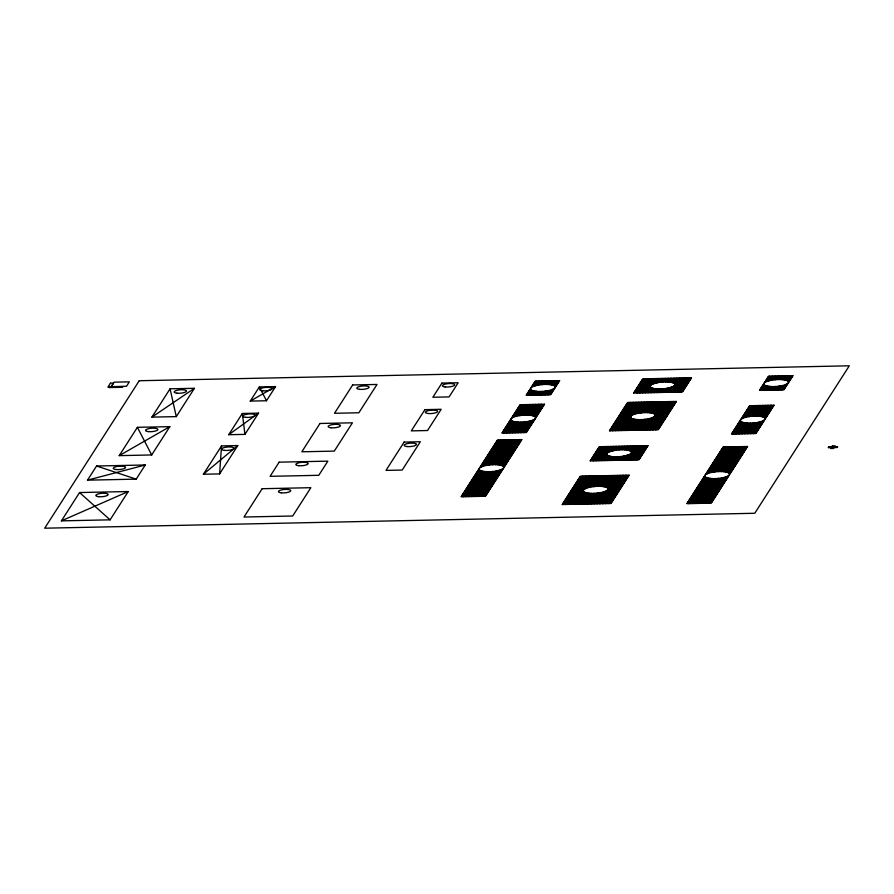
<?xml version="1.0" encoding="UTF-8"?>
<svg xmlns="http://www.w3.org/2000/svg" width="894" height="894" viewBox="0 0 894 894"><rect width="100%" height="100%" fill="white"/><g stroke="black" fill="none" stroke-linecap="round" stroke-linejoin="round"><path stroke-width="1.34" d="M219.611 473.898L221.533 445.916L237.759 445.581L219.611 473.898L203.385 474.233L221.533 445.916M111.292 386.588L114.13 382.163L129.339 381.85L126.501 386.275L109.694 386.689L109.124 387.583L122.444 387.303L123.003 386.409M61.407 520.867L79.555 492.549L128.255 491.532L110.096 519.839L61.407 520.867L128.255 491.532M87.5 480.167L96.574 466.009L145.264 464.981L136.19 479.139L87.5 480.167L145.264 464.981M119.237 455.638L137.385 427.321L169.838 426.639L151.689 454.957L119.237 455.638L169.838 426.639M151.924 417.118L170.072 388.812L194.423 388.298L176.274 416.615L151.924 417.118L194.423 388.298M228.719 434.707L242.33 413.475L258.556 413.14L244.945 434.372L228.719 434.707L258.556 413.14M250.264 401.093L259.338 386.934L275.575 386.588L266.49 400.747L250.264 401.093L275.575 386.588M521.783 439.613L485.487 496.237L461.148 496.751L497.444 440.116L521.783 439.613L492.907 447.201M544.48 404.211L526.32 432.528L501.981 433.042L520.129 404.725L544.48 404.211L515.592 411.81M559.599 380.62L550.525 394.779L526.175 395.293L535.249 381.135L559.599 380.62L545.161 384.42M590.219 460.868L599.293 446.709L647.982 445.681L638.908 459.84L590.219 460.868L608.892 455.962M633.701 393.025L642.775 378.866L691.475 377.849L682.39 392.008L633.701 393.025L652.374 388.119M629.085 475.183L610.937 503.49L562.237 504.518L580.396 476.2L629.085 475.183L571.322 490.359M676.345 401.44L658.196 429.757L609.507 430.785L627.655 402.468L676.345 401.44L618.581 416.626M747.54 446.497L711.233 503.132L686.894 503.646L723.19 447.011L747.54 446.497L718.653 454.096M774.003 405.206L755.855 433.523L731.504 434.037L749.653 405.72L774.003 405.206L745.115 412.804M792.911 375.715L783.837 389.873L759.487 390.387L768.561 376.229L792.911 375.715L778.473 379.514M831.04 447.637L831.599 446.765M203.385 474.233L237.759 445.581M534.992 381.537L536.646 381.101M534.456 382.375L539.518 381.045M533.93 383.202L542.39 380.978M533.394 384.04L545.251 380.922M532.858 384.878L548.123 380.855M532.321 385.705L550.995 380.799M531.785 386.543L553.867 380.743M541.742 384.621L556.727 380.676M547.698 384.442L559.063 381.459M529.65 389.873L530.801 389.572M549.743 384.599L558.526 382.286M529.114 390.712L531.449 390.097M551.43 384.845L557.99 383.124M528.577 391.55L532.399 390.544M552.805 385.18L557.465 383.951M528.041 392.377L533.64 390.913M553.9 385.582L556.928 384.789M527.505 393.215L535.182 391.203M554.705 386.063L556.392 385.627M526.968 394.053L537.037 391.404M555.174 386.633L555.856 386.454M526.443 394.88L539.317 391.505M527.661 395.26L542.222 391.427M530.522 395.193L546.737 390.935M552.481 389.426L554.246 388.957M533.394 395.137L553.721 389.795M536.266 395.081L553.185 390.633M539.138 395.014L552.648 391.46M541.999 394.958L552.112 392.298M544.871 394.891L551.576 393.137M547.743 394.835L551.039 393.963M519.872 405.127L521.526 404.703M519.336 405.965L524.387 404.636M518.799 406.804L527.259 404.58M518.263 407.63L530.131 404.513M517.727 408.469L533.003 404.457M517.201 409.307L535.864 404.401M516.665 410.134L538.736 404.334M516.129 410.972L541.608 404.278M515.056 412.637L543.943 405.049M642.261 379.682L645.569 378.81M514.519 413.475L543.407 405.887M641.724 380.52L648.429 378.754M513.983 414.313L542.87 406.714M641.188 381.347L651.301 378.687M513.458 415.14L542.334 407.552M640.652 382.185L654.173 378.631M512.921 415.978L541.798 408.39M640.126 383.012L657.045 378.575M512.385 416.816L541.261 409.217M639.59 383.85L659.906 378.508M511.849 417.643L513.502 417.207M519.582 415.609L540.736 410.055M639.054 384.688L662.778 378.453M523.996 415.151L540.199 410.894M638.517 385.515L665.65 378.385M526.879 415.084L539.663 411.721M637.981 386.353L668.522 378.33M510.25 420.146L510.943 419.968M529.136 415.185L539.127 412.559M637.444 387.191L671.383 378.274M509.714 420.985L511.435 420.526M530.991 415.386L538.59 413.397M636.908 388.018L674.255 378.207M509.178 421.812L512.24 421.007M532.511 415.688L538.054 414.224M636.383 388.856L651.111 384.99M662.398 382.017L677.127 378.151M508.641 422.65L513.346 421.409M533.752 416.056L537.529 415.062M635.846 389.695L650.307 385.895M665.527 381.894L679.999 378.084M508.105 423.488L514.732 421.744M534.69 416.492L536.992 415.889M635.31 390.522L650.24 386.599M667.93 381.95L682.86 378.028M507.568 424.315L516.43 421.99M535.327 417.029L536.456 416.727M634.774 391.36L650.631 387.191M669.885 382.129L685.732 377.972M507.032 425.153L518.486 422.147M634.237 392.198L651.346 387.694M671.483 382.408L688.604 377.905M506.507 425.991L521.046 422.169M672.802 382.755L691.475 377.849M505.97 426.818L524.51 421.946M534.254 419.387L534.847 419.23M636.573 392.969L653.682 388.465M673.819 383.18L690.939 378.676M505.434 427.656L534.31 420.068M639.445 392.902L655.291 388.745M674.545 383.682L690.403 379.514M504.898 428.494L533.785 420.895M642.317 392.846L657.246 388.924M674.936 384.275L689.866 380.352M504.361 429.321L533.249 421.733M645.177 392.79L659.649 388.991M674.869 384.99L689.33 381.179M503.825 430.159L532.712 422.571M648.049 392.723L662.778 388.856M674.065 385.884L688.793 382.017M503.288 430.997L532.176 423.398M650.921 392.667L688.257 382.856M502.763 431.824L531.639 424.237M653.793 392.611L687.732 383.682M502.227 432.662L531.103 425.075M656.654 392.544L687.195 384.521M503.546 433.009L530.567 425.902M659.526 392.488L686.659 385.359M506.406 432.953L530.041 426.74M662.398 392.421L686.123 386.186M509.278 432.886L529.505 427.578M665.27 392.365L685.586 387.024M512.15 432.83L528.969 428.405M668.131 392.31L685.05 387.862M515.022 432.763L528.432 429.243M627.141 403.272L630.438 402.412M671.003 392.242L684.513 388.689M517.883 432.707L527.896 430.081M626.605 404.11L633.31 402.345M673.875 392.187L683.988 389.527M520.755 432.651L527.359 430.908M626.068 404.948L636.182 402.289M676.747 392.12L683.452 390.365M523.627 432.584L526.834 431.746M625.532 405.775L639.042 402.222M679.608 392.064L682.915 391.192M624.995 406.614L641.914 402.166M497.187 440.53L498.841 440.094M624.459 407.452L644.786 402.11M496.651 441.357L501.702 440.027M623.923 408.279L647.658 402.043M496.114 442.195L504.574 439.971M623.397 409.117L650.519 401.987M495.578 443.033L507.446 439.915M622.861 409.955L653.391 401.92M495.041 443.86L510.306 439.848M622.325 410.782L656.263 401.864M494.505 444.698L513.178 439.792M621.788 411.62L659.135 401.808M493.98 445.525L516.05 439.725M621.252 412.447L661.996 401.741M493.443 446.363L518.922 439.669M620.715 413.285L664.868 401.685M620.179 414.123L667.74 401.618M492.37 448.028L521.258 440.44M619.654 414.95L670.612 401.562M491.834 448.866L520.721 441.278M619.117 415.788L673.473 401.507M768.304 376.631L769.957 376.195M491.298 449.704L520.185 442.117M767.767 377.469L772.829 376.139M490.761 450.531L519.649 442.943M618.045 417.453L675.808 402.278M767.231 378.296L775.69 376.072M490.236 451.369L519.112 443.782M617.508 418.291L675.272 403.116M766.694 379.134L778.562 376.016M489.7 452.208L518.576 444.609M616.972 419.13L632.382 415.073M640.663 412.905L674.746 403.943M766.169 379.972L781.434 375.961M489.163 453.034L518.051 445.447M616.447 419.957L630.907 416.157M644.473 412.592L674.21 404.781M765.633 380.799L784.306 375.893M488.627 453.873L517.514 446.285M615.91 420.795L630.549 416.95M647.167 412.581L673.674 405.619M765.096 381.637L787.167 375.838M488.09 454.711L516.978 447.112M615.374 421.633L630.728 417.587M649.323 412.704L673.137 406.446M775.042 379.715L790.039 375.771M487.554 455.538L516.441 447.95M614.837 422.46L631.298 418.135M651.089 412.939L672.601 407.284M487.029 456.376L515.905 448.788M614.301 423.298L632.181 418.604M652.542 413.251L672.064 408.111M781.01 379.537L792.375 376.553M486.492 457.214L515.369 449.615M613.765 424.136L633.354 418.984M653.704 413.643L671.528 408.949M762.962 384.979L764.113 384.666M783.055 379.693L791.838 377.38M485.956 458.041L514.832 450.453M613.228 424.963L634.818 419.297M654.576 414.101L671.003 409.787M762.426 385.806L764.761 385.191M784.742 379.939L791.302 378.218M485.42 458.879L514.307 451.291M612.703 425.801L636.584 419.521M655.134 414.648L670.466 410.614M761.889 386.644L765.711 385.638M786.117 380.274L790.765 379.056M484.883 459.717L513.771 452.118M612.166 426.639L638.752 419.644M655.302 415.352A12.415 3.42 -4.5 0 0 637.187 413.486A12.415 3.42 -4.5 0 0 636.293 419.487A12.415 3.42 -4.5 0 0 655.302 415.352L669.93 411.452M761.353 387.471L766.951 386.007M787.212 380.676L790.24 379.883M484.347 460.544L513.234 452.956M611.63 427.466L641.467 419.621M654.922 416.09L669.394 412.29M760.816 388.309L768.482 386.297M788.016 381.168L789.704 380.721M483.81 461.382L512.698 453.794M611.094 428.304L645.334 419.308M653.38 417.185L668.857 413.117M760.28 389.147L770.349 386.499M788.486 381.738L789.167 381.559M483.285 462.22L512.161 454.621M610.557 429.142L668.321 413.956M759.744 389.974L772.628 386.599M482.749 463.047L511.625 455.459M610.021 429.969L667.784 414.794M760.962 390.354L775.534 386.521M482.212 463.885L511.089 456.298M609.585 430.774L667.259 415.621M763.834 390.287L780.049 386.029M785.792 384.521L787.558 384.051M481.676 464.712L510.563 457.125M612.457 430.718L666.723 416.459M766.706 390.231L787.022 384.889M481.14 465.55L510.027 457.963M615.329 430.662L666.186 417.297M769.578 390.175L786.496 385.727M480.603 466.389L509.491 458.801M618.201 430.595L665.65 418.124M772.438 390.108L785.96 386.554M480.067 467.216L481.62 466.813M488.012 465.137L508.954 459.628M621.062 430.539L665.114 418.962M775.31 390.052L785.424 387.393M492.337 464.69L508.418 460.466M623.934 430.472L664.577 419.8M778.182 389.985L784.887 388.231M495.187 464.634L507.881 461.293M626.806 430.416L664.052 420.627M781.054 389.929L784.351 389.058M478.469 469.719L479.195 469.529M497.433 464.735L507.356 462.131M629.678 430.36L663.516 421.465M477.932 470.557L479.687 470.099M499.277 464.947L506.82 462.969M632.539 430.293L662.979 422.303M477.396 471.395L480.514 470.579M500.796 465.249L506.283 463.796M635.41 430.237L662.443 423.13M476.86 472.222L481.62 470.97M502.015 465.618L505.747 464.634M638.282 430.17L661.906 423.968M476.334 473.06L483.017 471.306M502.953 466.065L505.211 465.472M641.154 430.115L661.37 424.806M475.798 473.898L484.727 471.551M503.579 466.59L504.674 466.299M644.015 430.059L660.834 425.633M475.262 474.725L486.794 471.697M646.887 429.992L660.308 426.472M474.725 475.563L489.364 471.719M649.759 429.936L659.772 427.298M474.189 476.401L492.873 471.484M502.439 468.97L503.076 468.802M652.631 429.88L659.236 428.137M473.652 477.228L502.54 469.641M655.492 429.813L658.699 428.975M473.116 478.066L502.003 470.479M472.591 478.905L501.467 471.306M749.395 406.122L751.049 405.686M472.054 479.732L500.931 472.144M748.859 406.96L753.921 405.63M471.518 480.57L500.394 472.982M748.334 407.798L756.793 405.574M598.779 447.514L602.087 446.654M747.797 408.625L759.654 405.507M470.982 481.408L499.869 473.809M598.242 448.352L604.947 446.587M470.445 482.235L499.333 474.647M747.261 409.463L762.526 405.451M597.706 449.19L607.819 446.531M469.909 483.073L498.796 475.485M746.725 410.301L765.398 405.395M597.17 450.017L610.691 446.464M469.372 483.9L498.26 476.312M746.188 411.128L768.27 405.328M596.633 450.855L613.563 446.408M468.847 484.738L497.723 477.15M745.652 411.966L771.131 405.273M596.108 451.693L616.424 446.352M468.311 485.576L497.187 477.988M595.572 452.52L619.296 446.285M467.774 486.403L496.662 478.815M744.59 413.631L773.466 406.044M595.035 453.359L622.168 446.229M467.238 487.241L496.125 479.653M744.054 414.47L772.93 406.882M594.499 454.197L625.029 446.162M466.702 488.079L495.589 480.48M743.517 415.308L772.394 407.709M593.962 455.024L627.901 446.106M466.165 488.906L495.052 481.318M742.981 416.135L771.868 408.547M593.426 455.862L630.773 446.05M742.445 416.973L771.332 409.385M465.64 489.744L494.516 482.157M592.901 456.689L607.629 452.822M618.916 449.861L633.645 445.983M465.103 490.582L493.98 482.983M741.908 417.8L770.796 410.212M592.364 457.527L606.825 453.727M622.045 449.727L636.506 445.927M464.567 491.409L493.443 483.822M741.383 418.638L743.026 418.202M749.116 416.604L770.259 411.05M591.828 458.365L606.758 454.443M624.448 449.794L639.378 445.86M464.031 492.248L492.918 484.66M753.53 416.146L769.723 411.888M591.292 459.192L607.138 455.035M626.392 449.973L642.25 445.804M463.494 493.086L492.382 485.487M756.402 416.079L769.186 412.715M590.755 460.03L607.864 455.538M628.001 450.241L645.122 445.748M739.774 421.141L740.478 420.962M758.671 416.179L768.661 413.553M462.958 493.913L491.845 486.325M629.32 450.587L647.982 445.681M462.421 494.751L491.309 487.163M739.237 421.979L740.958 421.521M760.515 416.38L768.125 414.38M593.091 460.801L610.2 456.309M630.337 451.012L647.457 446.519M461.896 495.589L490.772 487.99M738.701 422.806L741.774 422.002M762.046 416.682L767.588 415.218M595.963 460.745L611.809 456.577M631.063 451.515L646.921 447.358M461.36 496.416L490.236 488.828M738.165 423.644L742.869 422.404M763.275 417.051L767.052 416.056M598.835 460.689L613.765 456.756M631.455 452.107L646.384 448.185M462.88 496.718L489.7 489.666M737.639 424.482L744.266 422.739M764.225 417.487L766.516 416.883M601.696 460.622L616.167 456.823M631.387 452.822L645.848 449.023M737.103 425.309L745.954 422.985M764.862 418.023L765.979 417.721M465.74 496.651L489.174 490.493M604.567 460.566L619.296 456.689M630.583 453.727L645.312 449.861M468.612 496.595L488.638 491.331M736.567 426.147L748.021 423.141M607.439 460.499L644.775 450.688M471.484 496.528L488.102 492.169M736.03 426.986L750.569 423.164M610.311 460.444L644.239 451.526M474.356 496.472L487.565 492.996M735.494 427.813L754.033 422.94M763.789 420.381L764.381 420.225M613.172 460.388L643.714 452.353M477.217 496.416L487.029 493.834M734.957 428.651L763.845 421.063M616.044 460.321L643.177 453.191M734.421 429.489L763.308 421.89M480.089 496.349L486.492 494.673M618.916 460.265L642.641 454.029M482.961 496.293L485.956 495.499M733.896 430.316L762.772 422.728M621.777 460.198L642.104 454.856M733.359 431.154L762.236 423.566M624.649 460.142L641.568 455.694M732.823 431.992L761.699 424.393M627.521 460.086L641.032 456.532M732.287 432.819L761.174 425.231M630.393 460.019L640.506 457.359M731.75 433.657L760.638 426.069M633.254 459.963L639.97 458.197M733.069 434.003L760.101 426.896M636.126 459.896L639.433 459.035M735.941 433.948L759.565 427.734M738.813 433.881L759.028 428.572M741.674 433.825L758.492 429.399M579.871 477.016L583.179 476.144M744.546 433.758L757.967 430.237M579.334 477.843L586.039 476.089M747.418 433.702L757.43 431.076M578.798 478.681L588.911 476.021M750.289 433.646L756.894 431.903M578.273 479.519L591.783 475.966M753.15 433.579L756.358 432.741M577.736 480.346L594.655 475.899M577.2 481.184L597.516 475.843M576.664 482.022L600.388 475.787M576.127 482.849L603.26 475.72M575.591 483.688L606.132 475.664M575.054 484.526L608.993 475.597M574.529 485.353L611.865 475.541M573.993 486.191L614.737 475.485M722.933 447.413L724.587 446.989M573.456 487.018L617.609 475.418M722.397 448.252L727.448 446.922M572.92 487.856L620.47 475.362M721.86 449.09L730.32 446.866M572.384 488.694L623.341 475.295M721.324 449.917L733.192 446.799M571.847 489.521L626.213 475.239M720.787 450.755L736.064 446.743M720.262 451.593L738.925 446.687M570.785 491.197L628.549 476.01M719.726 452.42L741.796 446.62M570.249 492.024L628.013 476.848M719.189 453.258L744.668 446.564M569.713 492.862L585.123 488.817M593.392 486.638L627.476 477.687M569.176 493.7L583.648 489.89M597.214 486.325L626.94 478.513M718.117 454.923L747.004 447.335M568.64 494.527L583.279 490.683M599.908 486.314L626.403 479.352M717.58 455.761L746.468 448.173M568.103 495.365L583.469 491.331M602.053 486.448L625.878 480.19M717.044 456.599L745.931 449M567.578 496.204L584.039 491.879M603.819 486.671L625.342 481.017M716.519 457.426L745.395 449.838M567.042 497.03L584.922 492.337M605.272 486.984L624.805 481.855M715.982 458.264L744.858 450.677M566.505 497.869L586.084 492.717M606.434 487.375L624.269 482.682M715.446 459.103L744.322 451.504M565.969 498.707L587.548 493.03M607.305 487.833L623.733 483.52M714.909 459.929L743.797 452.342M565.433 499.534L589.325 493.253M607.864 488.381L623.196 484.358M714.373 460.768L743.26 453.18M564.896 500.372L591.493 493.387M608.032 489.096A12.415 3.42 -4.5 0 0 589.917 487.219A12.415 3.42 -4.5 0 0 589.034 493.231A12.415 3.42 -4.5 0 0 608.032 489.096L622.66 485.185M713.837 461.595L742.724 454.007M564.36 501.21L594.208 493.365M607.652 489.823L622.135 486.023M713.3 462.433L742.188 454.845M563.835 502.037L598.075 493.041M606.121 490.929L621.598 486.861M712.775 463.271L741.651 455.683M563.298 502.875L621.062 487.688M712.239 464.098L741.115 456.51M562.762 503.713L620.525 488.526M711.702 464.936L740.59 457.348M562.326 504.518L619.989 489.364M711.166 465.774L740.053 458.175M565.198 504.451L619.453 490.191M710.629 466.601L739.517 459.013M568.07 504.395L618.927 491.029M710.093 467.439L738.98 459.851M570.931 504.339L618.391 491.868M709.568 468.277L738.444 460.678M573.803 504.272L617.855 492.695M709.031 469.104L737.908 461.516M576.675 504.216L617.318 493.533M708.495 469.942L737.371 462.354M579.535 504.149L616.782 494.371M707.959 470.78L736.846 463.181M582.407 504.093L616.245 495.198M707.422 471.607L736.31 464.02M585.279 504.037L615.709 496.036M706.886 472.445L735.773 464.858M588.151 503.97L615.184 496.874M706.349 473.284L735.237 465.685M591.012 503.914L614.647 497.701M705.824 474.111L707.366 473.708M713.758 472.032L734.7 466.523M593.884 503.847L614.111 498.539M718.083 471.585L734.164 467.361M596.756 503.791L613.575 499.366M720.933 471.529L733.628 468.188M599.628 503.735L613.038 500.204M704.215 476.614L704.941 476.424M723.19 471.63L733.102 469.026M602.489 503.668L612.502 501.042M703.679 477.452L705.433 476.994M725.023 471.842L732.566 469.864M605.361 503.613L611.965 501.869M703.142 478.29L706.26 477.463M726.543 472.133L732.03 470.691M608.233 503.546L611.44 502.707M702.606 479.117L707.366 477.865M727.761 472.513L731.493 471.529M702.081 479.955L708.763 478.201M728.699 472.96L730.957 472.367M701.544 480.782L710.473 478.446M729.325 473.485L730.42 473.194M701.008 481.62L712.54 478.592M700.471 482.458L715.111 478.603M699.935 483.285L718.62 478.379M728.185 475.865L728.822 475.697M699.399 484.123L728.286 476.536M698.873 484.961L727.75 477.362M698.337 485.788L727.213 478.201M697.801 486.627L726.677 479.039M697.264 487.465L726.151 479.866M696.728 488.292L725.615 480.704M696.191 489.13L725.079 481.542M695.655 489.968L724.542 482.369M695.13 490.795L724.006 483.207M694.593 491.633L723.469 484.045M694.057 492.471L722.933 484.872M693.52 493.298L722.408 485.71M692.984 494.136L721.871 486.548M692.448 494.974L721.335 487.375M691.911 495.801L720.799 488.213M691.386 496.639L720.262 489.052M690.85 497.466L719.726 489.878M690.313 498.304L719.201 490.717M689.777 499.143L718.664 491.555M689.24 499.969L718.128 492.382M688.704 500.808L717.591 493.22M688.179 501.646L717.055 494.058M687.642 502.473L716.519 494.885M687.106 503.311L715.982 495.723M688.626 503.601L715.457 496.55M691.487 503.546L714.921 497.388M694.359 503.49L714.384 498.226M697.231 503.423L713.848 499.053M700.103 503.367L713.311 499.891M702.963 503.3L712.775 500.729M705.835 503.244L712.239 501.556M708.707 503.188L711.713 502.394M96.574 466.009L136.19 479.139M79.555 492.549L110.096 519.839M259.338 386.934L266.49 400.747M137.385 427.321L151.689 454.957M170.072 388.812L176.274 416.615M242.33 413.475L244.945 434.372M110.454 383.157L107.883 387.169L110.923 387.102L113.493 383.09L110.454 383.157M139.229 380.732L44.7 528.198L754.771 513.268L849.3 365.802L139.229 380.732M262.154 488.716L243.995 517.023L292.696 516.006L310.844 487.688L262.154 488.716M279.163 462.164L270.089 476.323L318.778 475.306L327.852 461.148L279.163 462.164M319.974 423.488L301.826 451.794L334.278 451.112L352.437 422.806L319.974 423.488M352.661 384.968L334.512 413.285L358.863 412.771L377.011 384.454L352.661 384.968M404.122 442.083L385.973 470.4L402.199 470.054L420.348 441.737L404.122 442.083M424.918 409.642L411.307 430.874L427.533 430.528L441.144 409.296L424.918 409.642M441.927 383.09L432.852 397.249L449.09 396.914L458.164 382.755L441.927 383.09M828.749 446.832L828.19 447.693L837.13 447.514L837.689 446.642L828.749 446.832M832.359 445.882L830.66 448.52L833.521 448.464L835.208 445.815L832.359 445.882M769.566 386.431A12.415 3.42 -4.5 0 0 788.575 382.297A12.415 3.42 -4.5 0 0 770.46 380.431A12.415 3.42 -4.5 0 0 769.566 386.431M746.121 423.007A12.415 3.42 -4.5 0 0 765.13 418.861A12.415 3.42 -4.5 0 0 747.015 416.995A12.415 3.42 -4.5 0 0 746.121 423.007M710.585 478.458A12.415 3.42 -4.5 0 0 729.582 474.312A12.415 3.42 -4.5 0 0 711.468 472.445A12.415 3.42 -4.5 0 0 710.585 478.458M612.479 456.655A12.415 3.42 -4.5 0 0 631.477 452.52A12.415 3.42 -4.5 0 0 613.362 450.654A12.415 3.42 -4.5 0 0 612.479 456.655M655.961 388.823A12.415 3.42 -4.5 0 0 674.959 384.677A12.415 3.42 -4.5 0 0 656.844 382.811A12.415 3.42 -4.5 0 0 655.961 388.823M484.839 471.563A12.415 3.42 -4.5 0 0 503.836 467.417A12.415 3.42 -4.5 0 0 485.721 465.55A12.415 3.42 -4.5 0 0 484.839 471.563M516.598 422.013A12.415 3.42 -4.5 0 0 535.595 417.867A12.415 3.42 -4.5 0 0 517.481 416.001A12.415 3.42 -4.5 0 0 516.598 422.013M536.255 391.337A12.415 3.42 -4.5 0 0 555.263 387.191A12.415 3.42 -4.5 0 0 537.149 385.325A12.415 3.42 -4.5 0 0 536.255 391.337M407.027 446.553A6.213 1.71 -4.5 0 0 416.526 444.486A6.213 1.71 -4.5 0 0 407.474 443.547A6.213 1.71 -4.5 0 0 407.027 446.553M428.204 413.52A6.213 1.71 -4.5 0 0 437.702 411.452A6.213 1.71 -4.5 0 0 428.651 410.514A6.213 1.71 -4.5 0 0 428.204 413.52M445.223 386.968A6.213 1.71 -4.5 0 0 454.722 384.901A6.213 1.71 -4.5 0 0 445.659 383.973A6.213 1.71 -4.5 0 0 445.223 386.968M281.286 492.84A6.213 1.71 -4.5 0 0 290.785 490.772A6.213 1.71 -4.5 0 0 281.733 489.834A6.213 1.71 -4.5 0 0 281.286 492.84M298.685 465.707A6.213 1.71 -4.5 0 0 308.184 463.64A6.213 1.71 -4.5 0 0 299.121 462.701A6.213 1.71 -4.5 0 0 298.685 465.707M330.992 427.779A6.213 1.71 -4.5 0 0 340.502 425.712A6.213 1.71 -4.5 0 0 331.439 424.784A6.213 1.71 -4.5 0 0 330.992 427.779M359.634 389.348A6.213 1.71 -4.5 0 0 369.133 387.281A6.213 1.71 -4.5 0 0 360.081 386.353A6.213 1.71 -4.5 0 0 359.634 389.348M224.439 450.386A6.213 1.71 -4.5 0 0 233.937 448.319A6.213 1.71 -4.5 0 0 224.886 447.391A6.213 1.71 -4.5 0 0 224.439 450.386M245.615 417.353A6.213 1.71 -4.5 0 0 255.114 415.285A6.213 1.71 -4.5 0 0 246.062 414.358A6.213 1.71 -4.5 0 0 245.615 417.353M262.624 390.812A6.213 1.71 -4.5 0 0 272.134 388.745A6.213 1.71 -4.5 0 0 263.071 387.806A6.213 1.71 -4.5 0 0 262.624 390.812M98.698 496.684A6.213 1.71 -4.5 0 0 108.196 494.606A6.213 1.71 -4.5 0 0 99.145 493.678A6.213 1.71 -4.5 0 0 98.698 496.684M116.097 469.54A6.213 1.71 -4.5 0 0 125.596 467.473A6.213 1.71 -4.5 0 0 116.533 466.545A6.213 1.71 -4.5 0 0 116.097 469.54M148.404 431.623A6.213 1.71 -4.5 0 0 157.903 429.556A6.213 1.71 -4.5 0 0 148.851 428.617A6.213 1.71 -4.5 0 0 148.404 431.623M177.046 393.192A6.213 1.71 -4.5 0 0 186.544 391.125A6.213 1.71 -4.5 0 0 177.481 390.186A6.213 1.71 -4.5 0 0 177.046 393.192"/></g></svg>
